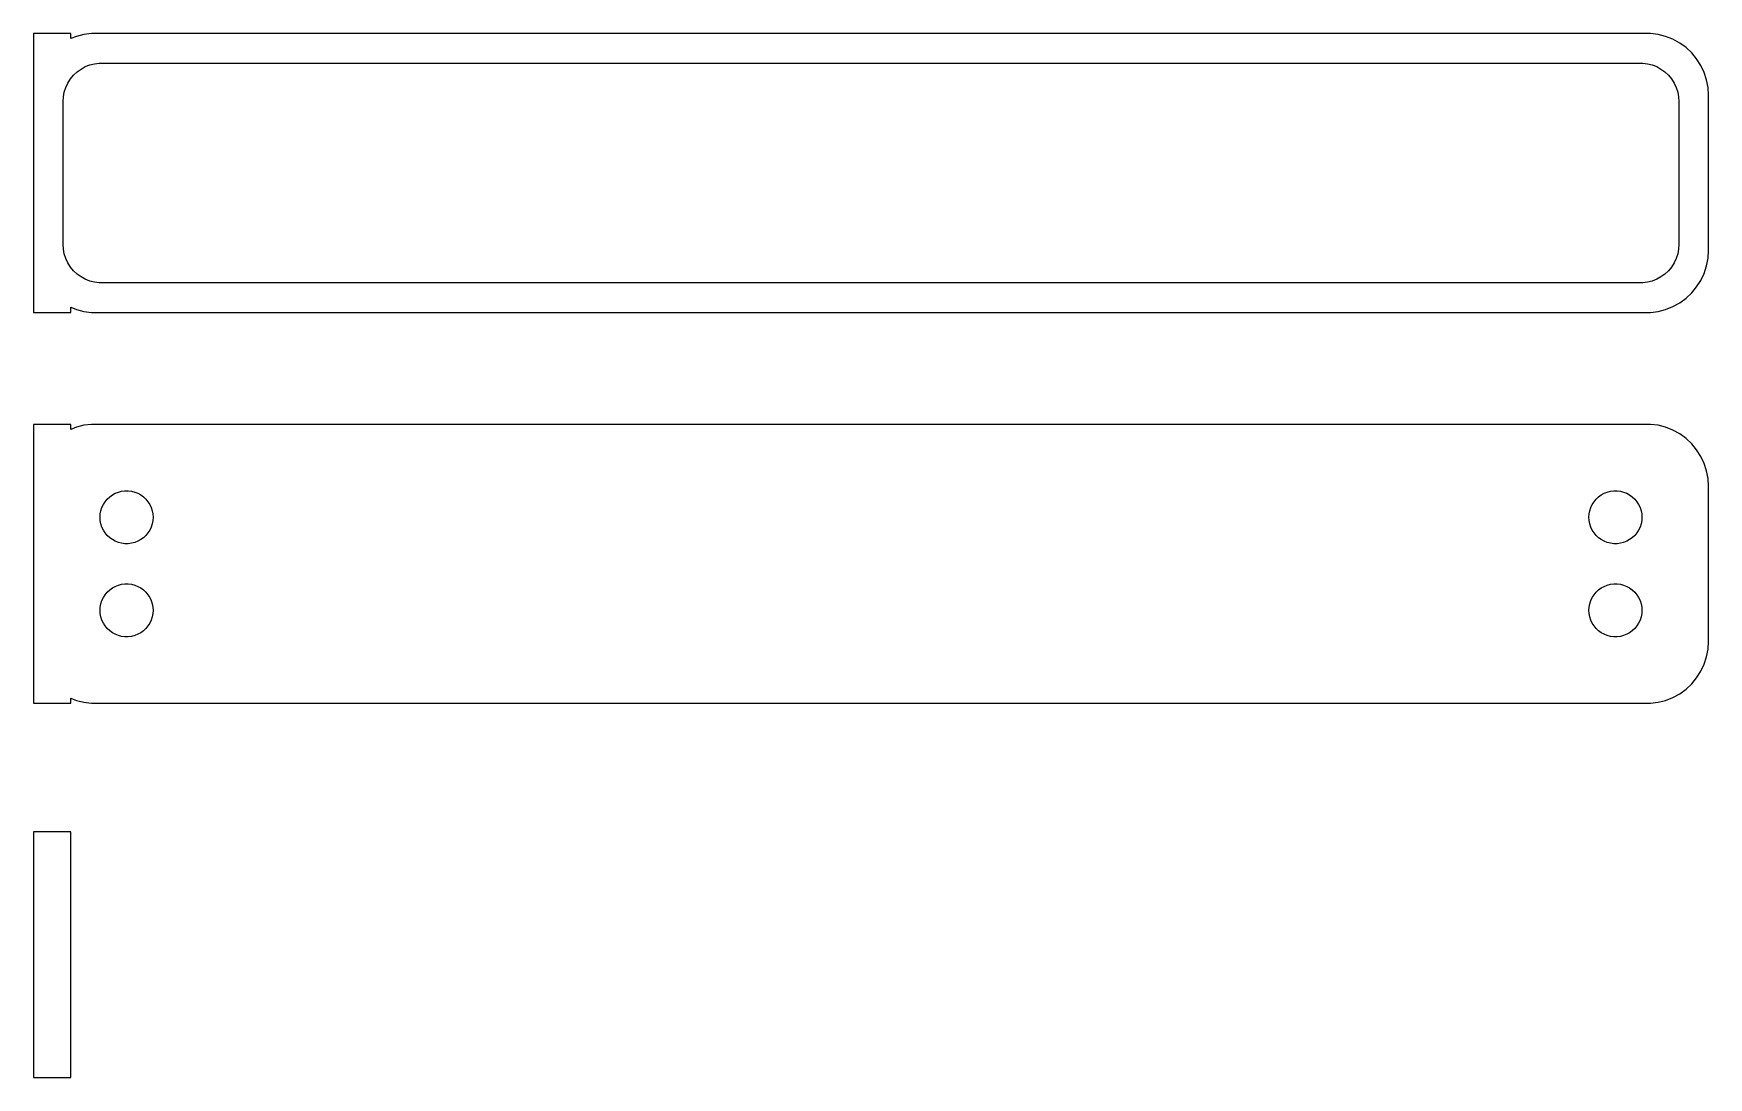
# Model space of a CAD drawing. Header units: metres. Extents: x -68 to 68, y 22 to 106.
import ezdxf

# ---------------------------------------------------------------- set-up
doc = ezdxf.new("R2010")
doc.units = ezdxf.units.M

msp = doc.modelspace()

# ---------------------------------------------------------------- linework, layer by layer
for p, q in [((-64.5, 105.74), (-67.5, 105.74)), ((-67.5, 105.74), (-67.5, 83.2599)), ((-64.5, 105.325), (-64.5, 105.74)), ((-64.0451, 105.505), (-64.5, 105.325)), ((-63.4369, 105.661), (-64.0451, 105.505)), ((-62.8139, 105.74), (-63.4369, 105.661)), ((62.8139, 105.74), (-62.8139, 105.74)), ((63.4369, 105.661), (62.8139, 105.74)), ((64.0451, 105.505), (63.4369, 105.661)), ((64.6289, 105.274), (64.0451, 105.505)), ((65.1791, 104.972), (64.6289, 105.274)), ((65.6871, 104.603), (65.1791, 104.972)), ((66.1448, 104.173), (65.6871, 104.603)), ((66.5451, 103.689), (66.1448, 104.173)), ((-64.2692, 102.381), (-63.9842, 102.649)), ((-63.9842, 102.649), (-63.668, 102.878)), ((-63.668, 102.878), (-63.3254, 103.067)), ((-63.3254, 103.067), (-62.9619, 103.211)), ((-62.9619, 103.211), (-62.5833, 103.308)), ((-62.5833, 103.308), (-62.1954, 103.357)), ((-62.1954, 103.357), (62.1954, 103.357)), ((62.1954, 103.357), (62.5833, 103.308)), ((62.5833, 103.308), (62.9619, 103.211)), ((62.9619, 103.211), (63.3254, 103.067)), ((63.3254, 103.067), (63.668, 102.878)), ((63.668, 102.878), (63.9842, 102.649)), ((63.9842, 102.649), (64.2692, 102.381)), ((66.8815, 103.159), (66.5451, 103.689)), ((67.1489, 102.591), (66.8815, 103.159)), ((-65.0151, 101.024), (-64.8943, 101.396)), ((-64.8943, 101.396), (-64.7279, 101.75)), ((-64.7279, 101.75), (-64.5184, 102.08)), ((-64.5184, 102.08), (-64.2692, 102.381)), ((64.2692, 102.381), (64.5184, 102.08)), ((64.5184, 102.08), (64.7279, 101.75)), ((64.7279, 101.75), (64.8943, 101.396)), ((64.8943, 101.396), (65.0151, 101.024)), ((67.3429, 101.993), (67.1489, 102.591)), ((67.4606, 101.377), (67.3429, 101.993)), ((67.5, 100.75), (67.4606, 101.377)), ((-65.1129, 100.25), (-65.0884, 100.64)), ((-65.1129, 88.75), (-65.1129, 100.25)), ((-65.0884, 100.64), (-65.0151, 101.024)), ((65.0151, 101.024), (65.0884, 100.64)), ((65.0884, 100.64), (65.1129, 100.25)), ((65.1129, 100.25), (65.1129, 88.75)), ((67.5, 88.25), (67.5, 100.75)), ((-65.0884, 88.3598), (-65.1129, 88.75)), ((-65.0151, 87.9759), (-65.0884, 88.3598)), ((-64.8943, 87.6041), (-65.0151, 87.9759)), ((65.0151, 87.9759), (64.8943, 87.6041)), ((65.0884, 88.3598), (65.0151, 87.9759)), ((65.1129, 88.75), (65.0884, 88.3598)), ((67.4606, 87.6233), (67.5, 88.25)), ((-64.7279, 87.2504), (-64.8943, 87.6041)), ((-64.5184, 86.9203), (-64.7279, 87.2504)), ((-64.2692, 86.6191), (-64.5184, 86.9203)), ((-63.9842, 86.3515), (-64.2692, 86.6191)), ((64.2692, 86.6191), (63.9842, 86.3515)), ((64.5184, 86.9203), (64.2692, 86.6191)), ((64.7279, 87.2504), (64.5184, 86.9203)), ((64.8943, 87.6041), (64.7279, 87.2504)), ((66.8815, 85.8412), (67.1489, 86.4094)), ((67.1489, 86.4094), (67.3429, 87.0066)), ((67.3429, 87.0066), (67.4606, 87.6233)), ((-63.668, 86.1217), (-63.9842, 86.3515)), ((-63.3254, 85.9333), (-63.668, 86.1217)), ((-62.9619, 85.7894), (-63.3254, 85.9333)), ((-62.5833, 85.6922), (-62.9619, 85.7894)), ((-62.1954, 85.6432), (-62.5833, 85.6922)), ((62.1954, 85.6432), (-62.1954, 85.6432)), ((62.5833, 85.6922), (62.1954, 85.6432)), ((62.9619, 85.7894), (62.5833, 85.6922)), ((63.3254, 85.9333), (62.9619, 85.7894)), ((63.668, 86.1217), (63.3254, 85.9333)), ((63.9842, 86.3515), (63.668, 86.1217)), ((66.1448, 84.8273), (66.5451, 85.3111)), ((66.5451, 85.3111), (66.8815, 85.8412)), ((64.0451, 83.4947), (64.6289, 83.7259)), ((64.6289, 83.7259), (65.1791, 84.0284)), ((65.1791, 84.0284), (65.6871, 84.3974)), ((65.6871, 84.3974), (66.1448, 84.8273)), ((-67.5, 83.2599), (-64.5, 83.2599)), ((-64.5, 83.6748), (-64.0451, 83.4947)), ((-64.5, 83.2599), (-64.5, 83.6748)), ((-64.0451, 83.4947), (-63.4369, 83.3386)), ((-63.4369, 83.3386), (-62.8139, 83.2599)), ((-62.8139, 83.2599), (62.8139, 83.2599)), ((62.8139, 83.2599), (63.4369, 83.3386)), ((63.4369, 83.3386), (64.0451, 83.4947)), ((-64.5, 74.2293), (-67.5, 74.2293)), ((-67.5, 74.2293), (-67.5, 51.7707)), ((-64.5, 73.8252), (-64.5, 74.2293)), ((-64.0451, 74.0053), (-64.5, 73.8252)), ((-63.4369, 74.1614), (-64.0451, 74.0053)), ((-62.8139, 74.2401), (-63.4369, 74.1614)), ((62.8139, 74.2401), (-62.8139, 74.2401)), ((63.4369, 74.1614), (62.8139, 74.2401)), ((64.0451, 74.0053), (63.4369, 74.1614)), ((64.6289, 73.7741), (64.0451, 74.0053)), ((65.1791, 73.4716), (64.6289, 73.7741)), ((65.6871, 73.1026), (65.1791, 73.4716)), ((66.1448, 72.6727), (65.6871, 73.1026)), ((66.5451, 72.1889), (66.1448, 72.6727)), ((66.8815, 71.6588), (66.5451, 72.1889)), ((67.1489, 71.0906), (66.8815, 71.6588)), ((67.3429, 70.4934), (67.1489, 71.0906)), ((67.4606, 69.8767), (67.3429, 70.4934)), ((-60.4001, 68.8475), (-60.1341, 68.8811)), ((-60.1341, 68.8811), (-59.8659, 68.8811)), ((-59.8659, 68.8811), (-59.5999, 68.8475)), ((59.5999, 68.8475), (59.8659, 68.8811)), ((59.8659, 68.8811), (60.1341, 68.8811)), ((60.1341, 68.8811), (60.4001, 68.8475)), ((67.5, 69.25), (67.4606, 69.8767)), ((67.5, 56.75), (67.5, 69.25)), ((-62.0682, 67.281), (-61.9853, 67.536)), ((-61.9853, 67.536), (-61.8712, 67.7787)), ((-61.8712, 67.7787), (-61.7275, 68.0051)), ((-61.7275, 68.0051), (-61.5565, 68.2117)), ((-61.5565, 68.2117), (-61.3611, 68.3953)), ((-61.3611, 68.3953), (-61.1441, 68.5529)), ((-61.1441, 68.5529), (-60.9092, 68.6821)), ((-60.9092, 68.6821), (-60.6598, 68.7808)), ((-60.6598, 68.7808), (-60.4001, 68.8475)), ((-59.5999, 68.8475), (-59.3401, 68.7808)), ((-59.3401, 68.7808), (-59.0908, 68.6821)), ((-59.0908, 68.6821), (-58.8559, 68.5529)), ((-58.8559, 68.5529), (-58.6389, 68.3953)), ((-58.6389, 68.3953), (-58.4434, 68.2117)), ((-58.4434, 68.2117), (-58.2725, 68.0051)), ((-58.2725, 68.0051), (-58.1288, 67.7787)), ((-58.1288, 67.7787), (-58.0146, 67.536)), ((-58.0146, 67.536), (-57.9318, 67.281)), ((57.9318, 67.281), (58.0146, 67.536)), ((58.0146, 67.536), (58.1288, 67.7787)), ((58.1288, 67.7787), (58.2725, 68.0051)), ((58.2725, 68.0051), (58.4434, 68.2117)), ((58.4434, 68.2117), (58.6389, 68.3953)), ((58.6389, 68.3953), (58.8559, 68.5529)), ((58.8559, 68.5529), (59.0908, 68.6821)), ((59.0908, 68.6821), (59.3401, 68.7808)), ((59.3401, 68.7808), (59.5999, 68.8475)), ((60.4001, 68.8475), (60.6598, 68.7808)), ((60.6598, 68.7808), (60.9092, 68.6821)), ((60.9092, 68.6821), (61.1441, 68.5529)), ((61.1441, 68.5529), (61.3611, 68.3953)), ((61.3611, 68.3953), (61.5565, 68.2117)), ((61.5565, 68.2117), (61.7275, 68.0051)), ((61.7275, 68.0051), (61.8712, 67.7787)), ((61.8712, 67.7787), (61.9853, 67.536)), ((61.9853, 67.536), (62.0682, 67.281)), ((-62.1353, 66.75), (-62.1185, 67.0176)), ((-62.1185, 66.4824), (-62.1353, 66.75)), ((-62.1185, 67.0176), (-62.0682, 67.281)), ((-62.0682, 66.219), (-62.1185, 66.4824)), ((-61.9853, 65.9639), (-62.0682, 66.219)), ((-57.9318, 66.219), (-58.0146, 65.9639)), ((-57.9318, 67.281), (-57.8815, 67.0176)), ((-57.8815, 66.4824), (-57.9318, 66.219)), ((-57.8815, 67.0176), (-57.8647, 66.75)), ((-57.8647, 66.75), (-57.8815, 66.4824)), ((57.8647, 66.75), (57.8815, 67.0176)), ((57.8815, 66.4824), (57.8647, 66.75)), ((57.8815, 67.0176), (57.9318, 67.281)), ((57.9318, 66.219), (57.8815, 66.4824)), ((58.0146, 65.9639), (57.9318, 66.219)), ((62.0682, 66.219), (61.9853, 65.9639)), ((62.0682, 67.281), (62.1185, 67.0176)), ((62.1185, 66.4824), (62.0682, 66.219)), ((62.1185, 67.0176), (62.1353, 66.75)), ((62.1353, 66.75), (62.1185, 66.4824)), ((-61.8712, 65.7213), (-61.9853, 65.9639)), ((-61.7275, 65.4949), (-61.8712, 65.7213)), ((-61.5565, 65.2883), (-61.7275, 65.4949)), ((-61.3611, 65.1047), (-61.5565, 65.2883)), ((-61.1441, 64.9471), (-61.3611, 65.1047)), ((-60.9092, 64.8179), (-61.1441, 64.9471)), ((-60.6598, 64.7192), (-60.9092, 64.8179)), ((-59.0908, 64.8179), (-59.3401, 64.7192)), ((-58.8559, 64.9471), (-59.0908, 64.8179)), ((-58.6389, 65.1047), (-58.8559, 64.9471)), ((-58.4434, 65.2883), (-58.6389, 65.1047)), ((-58.2725, 65.4949), (-58.4434, 65.2883)), ((-58.1288, 65.7213), (-58.2725, 65.4949)), ((-58.0146, 65.9639), (-58.1288, 65.7213)), ((58.1288, 65.7213), (58.0146, 65.9639)), ((58.2725, 65.4949), (58.1288, 65.7213)), ((58.4434, 65.2883), (58.2725, 65.4949)), ((58.6389, 65.1047), (58.4434, 65.2883)), ((58.8559, 64.9471), (58.6389, 65.1047)), ((59.0908, 64.8179), (58.8559, 64.9471)), ((59.3401, 64.7192), (59.0908, 64.8179)), ((60.9092, 64.8179), (60.6598, 64.7192)), ((61.1441, 64.9471), (60.9092, 64.8179)), ((61.3611, 65.1047), (61.1441, 64.9471)), ((61.5565, 65.2883), (61.3611, 65.1047)), ((61.7275, 65.4949), (61.5565, 65.2883)), ((61.8712, 65.7213), (61.7275, 65.4949)), ((61.9853, 65.9639), (61.8712, 65.7213)), ((-60.4001, 64.6525), (-60.6598, 64.7192)), ((-60.1341, 64.6189), (-60.4001, 64.6525)), ((-59.8659, 64.6189), (-60.1341, 64.6189)), ((-59.5999, 64.6525), (-59.8659, 64.6189)), ((-59.3401, 64.7192), (-59.5999, 64.6525)), ((59.5999, 64.6525), (59.3401, 64.7192)), ((59.8659, 64.6189), (59.5999, 64.6525)), ((60.1341, 64.6189), (59.8659, 64.6189)), ((60.4001, 64.6525), (60.1341, 64.6189)), ((60.6598, 64.7192), (60.4001, 64.6525)), ((-61.5565, 60.7117), (-61.3611, 60.8953)), ((-61.3611, 60.8953), (-61.1441, 61.0529)), ((-61.1441, 61.0529), (-60.9092, 61.1821)), ((-60.9092, 61.1821), (-60.6598, 61.2808)), ((-60.6598, 61.2808), (-60.4001, 61.3475)), ((-60.4001, 61.3475), (-60.1341, 61.3811)), ((-60.1341, 61.3811), (-59.8659, 61.3811)), ((-59.8659, 61.3811), (-59.5999, 61.3475)), ((-59.5999, 61.3475), (-59.3401, 61.2808)), ((-59.3401, 61.2808), (-59.0908, 61.1821)), ((-59.0908, 61.1821), (-58.8559, 61.0529)), ((-58.8559, 61.0529), (-58.6389, 60.8953)), ((-58.6389, 60.8953), (-58.4434, 60.7117)), ((58.4434, 60.7117), (58.6389, 60.8953)), ((58.6389, 60.8953), (58.8559, 61.0529)), ((58.8559, 61.0529), (59.0908, 61.1821)), ((59.0908, 61.1821), (59.3401, 61.2808)), ((59.3401, 61.2808), (59.5999, 61.3475)), ((59.5999, 61.3475), (59.8659, 61.3811)), ((59.8659, 61.3811), (60.1341, 61.3811)), ((60.1341, 61.3811), (60.4001, 61.3475)), ((60.4001, 61.3475), (60.6598, 61.2808)), ((60.6598, 61.2808), (60.9092, 61.1821)), ((60.9092, 61.1821), (61.1441, 61.0529)), ((61.1441, 61.0529), (61.3611, 60.8953)), ((61.3611, 60.8953), (61.5565, 60.7117)), ((-62.1353, 59.25), (-62.1185, 59.5176)), ((-62.1185, 59.5176), (-62.0682, 59.781)), ((-62.0682, 59.781), (-61.9853, 60.0361)), ((-61.9853, 60.0361), (-61.8712, 60.2787)), ((-61.8712, 60.2787), (-61.7275, 60.5051)), ((-61.7275, 60.5051), (-61.5565, 60.7117)), ((-58.4434, 60.7117), (-58.2725, 60.5051)), ((-58.2725, 60.5051), (-58.1288, 60.2787)), ((-58.1288, 60.2787), (-58.0146, 60.0361)), ((-58.0146, 60.0361), (-57.9318, 59.781)), ((-57.9318, 59.781), (-57.8815, 59.5176)), ((-57.8815, 59.5176), (-57.8647, 59.25)), ((57.8647, 59.25), (57.8815, 59.5176)), ((57.8815, 59.5176), (57.9318, 59.781)), ((57.9318, 59.781), (58.0146, 60.0361)), ((58.0146, 60.0361), (58.1288, 60.2787)), ((58.1288, 60.2787), (58.2725, 60.5051)), ((58.2725, 60.5051), (58.4434, 60.7117)), ((61.5565, 60.7117), (61.7275, 60.5051)), ((61.7275, 60.5051), (61.8712, 60.2787)), ((61.8712, 60.2787), (61.9853, 60.0361)), ((61.9853, 60.0361), (62.0682, 59.781)), ((62.0682, 59.781), (62.1185, 59.5176)), ((62.1185, 59.5176), (62.1353, 59.25)), ((-62.1185, 58.9824), (-62.1353, 59.25)), ((-62.0682, 58.719), (-62.1185, 58.9824)), ((-61.9853, 58.464), (-62.0682, 58.719)), ((-61.8712, 58.2213), (-61.9853, 58.464)), ((-61.7275, 57.9949), (-61.8712, 58.2213)), ((-58.1288, 58.2213), (-58.2725, 57.9949)), ((-58.0146, 58.464), (-58.1288, 58.2213)), ((-57.9318, 58.719), (-58.0146, 58.464)), ((-57.8815, 58.9824), (-57.9318, 58.719)), ((-57.8647, 59.25), (-57.8815, 58.9824)), ((57.8815, 58.9824), (57.8647, 59.25)), ((57.9318, 58.719), (57.8815, 58.9824)), ((58.0146, 58.464), (57.9318, 58.719)), ((58.1288, 58.2213), (58.0146, 58.464)), ((58.2725, 57.9949), (58.1288, 58.2213)), ((61.8712, 58.2213), (61.7275, 57.9949)), ((61.9853, 58.464), (61.8712, 58.2213)), ((62.0682, 58.719), (61.9853, 58.464)), ((62.1185, 58.9824), (62.0682, 58.719)), ((62.1353, 59.25), (62.1185, 58.9824)), ((-61.5565, 57.7883), (-61.7275, 57.9949)), ((-61.3611, 57.6047), (-61.5565, 57.7883)), ((-61.1441, 57.4471), (-61.3611, 57.6047)), ((-60.9092, 57.3179), (-61.1441, 57.4471)), ((-60.6598, 57.2192), (-60.9092, 57.3179)), ((-60.4001, 57.1525), (-60.6598, 57.2192)), ((-60.1341, 57.1189), (-60.4001, 57.1525)), ((-59.8659, 57.1189), (-60.1341, 57.1189)), ((-59.5999, 57.1525), (-59.8659, 57.1189)), ((-59.3401, 57.2192), (-59.5999, 57.1525)), ((-59.0908, 57.3179), (-59.3401, 57.2192)), ((-58.8559, 57.4471), (-59.0908, 57.3179)), ((-58.6389, 57.6047), (-58.8559, 57.4471)), ((-58.4434, 57.7883), (-58.6389, 57.6047)), ((-58.2725, 57.9949), (-58.4434, 57.7883)), ((58.4434, 57.7883), (58.2725, 57.9949)), ((58.6389, 57.6047), (58.4434, 57.7883)), ((58.8559, 57.4471), (58.6389, 57.6047)), ((59.0908, 57.3179), (58.8559, 57.4471)), ((59.3401, 57.2192), (59.0908, 57.3179)), ((59.5999, 57.1525), (59.3401, 57.2192)), ((59.8659, 57.1189), (59.5999, 57.1525)), ((60.1341, 57.1189), (59.8659, 57.1189)), ((60.4001, 57.1525), (60.1341, 57.1189)), ((60.6598, 57.2192), (60.4001, 57.1525)), ((60.9092, 57.3179), (60.6598, 57.2192)), ((61.1441, 57.4471), (60.9092, 57.3179)), ((61.3611, 57.6047), (61.1441, 57.4471)), ((61.5565, 57.7883), (61.3611, 57.6047)), ((61.7275, 57.9949), (61.5565, 57.7883)), ((67.4606, 56.1233), (67.5, 56.75)), ((67.1489, 54.9094), (67.3429, 55.5066)), ((67.3429, 55.5066), (67.4606, 56.1233)), ((66.5451, 53.8111), (66.8815, 54.3412)), ((66.8815, 54.3412), (67.1489, 54.9094)), ((65.1791, 52.5284), (65.6871, 52.8974)), ((65.6871, 52.8974), (66.1448, 53.3273)), ((66.1448, 53.3273), (66.5451, 53.8111)), ((-67.5, 51.7707), (-64.5, 51.7707)), ((-64.5, 51.7707), (-64.5, 52.1748)), ((-64.5, 52.1748), (-64.0451, 51.9947)), ((-64.0451, 51.9947), (-63.4369, 51.8386)), ((-63.4369, 51.8386), (-62.8139, 51.7599)), ((-62.8139, 51.7599), (62.8139, 51.7599)), ((62.8139, 51.7599), (63.4369, 51.8386)), ((63.4369, 51.8386), (64.0451, 51.9947)), ((64.0451, 51.9947), (64.6289, 52.2259)), ((64.6289, 52.2259), (65.1791, 52.5284)), ((-64.5, 41.4026), (-67.5, 41.4026)), ((-67.5, 41.4026), (-67.5, 21.5974)), ((-64.5, 21.5974), (-64.5, 41.4026)), ((-67.5, 21.5974), (-64.5, 21.5974))]:
    msp.add_line(p, q)

doc.saveas('drawing.dxf')
